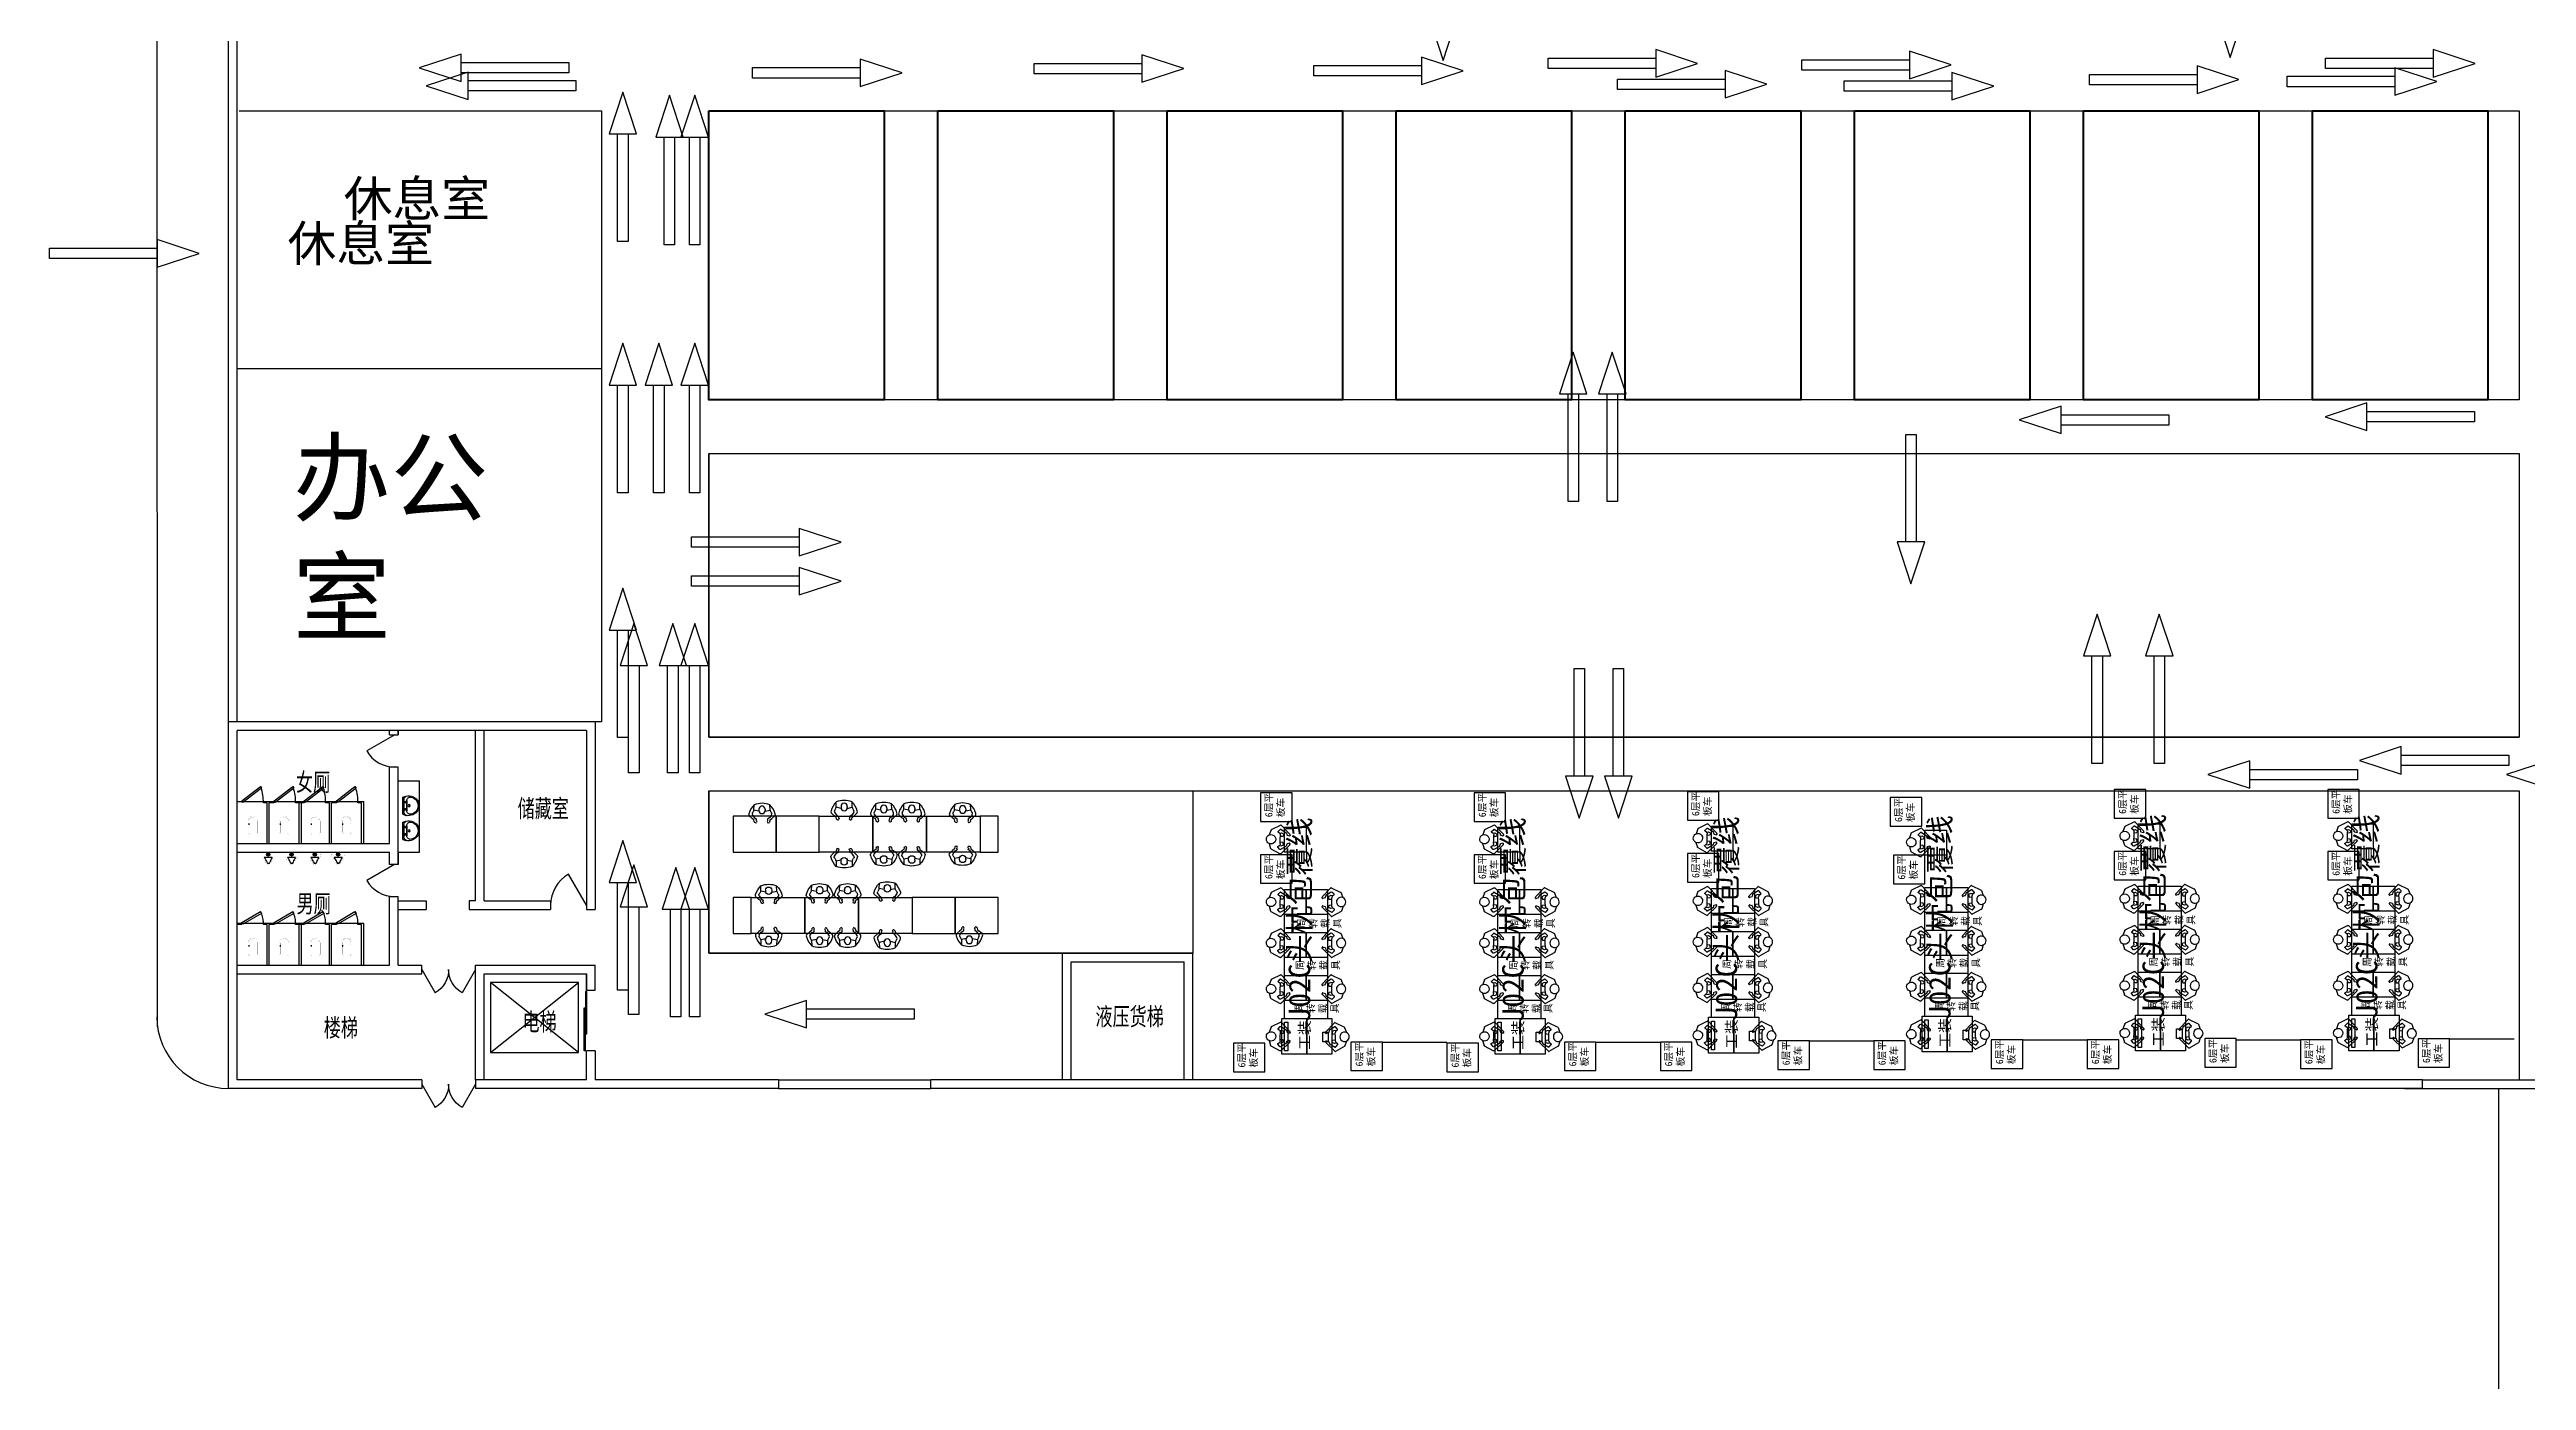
# Model space of a CAD drawing. Header units: millimetres. Extents: x 958 to 636282, y 2095 to 161571.
# Drawn here: x 190787 to 259980, y 79171 to 116368 of the extents above; entities that cross this region are included whole.
import ezdxf
from ezdxf.enums import TextEntityAlignment as Align

# ---------------------------------------------------------------- set-up
doc = ezdxf.new("R2010")
doc.units = ezdxf.units.MM
for name, color, linetype in [('dl', 3, 'Continuous'), ('dote', 1, 'Continuous'), ('STAIR', 6, 'Continuous'), ('wall', 2, 'Continuous'), ('WINDOW', 4, 'Continuous'), ('WINDOW_TEXT', 7, 'Continuous'), ('区域', 4, 'Continuous'), ('支座钢筋标注', 9, 'Continuous'), ('洁具', 73, 'Continuous'), ('物流动线', 7, 'Continuous'), ('窗子', 123, 'Continuous')]:
    doc.layers.add(name, color=color, linetype=linetype)
doc.layers.add('动线', color=2, linetype='Continuous', lineweight=120)
doc.styles.add('1', font='', dxfattribs={"width": 0.7})
doc.styles.add('SIMPLEX', font='SIMPLEX.SHX')
doc.styles.get("Standard").update_dxf_attribs({"font": 'arial.ttf'})
doc.styles.get('1').set_extended_font_data('FangSong_GB2312')

# ---------------------------------------------------------------- blocks, each defined once
blk = doc.blocks.new('_dblk')
blk.add_line((-0.5, 0), (0, -0.866))
blk.add_arc((-0.5, 0), 1, 300, 0)
at = {"layer": 'WINDOW_TEXT', "style": 'SIMPLEX', "flags": 9}
blk.add_attdef('A', text='', height=1, dxfattribs=at).set_placement((0, 1.5), align=Align.MIDDLE)
blk = doc.blocks.new('M_E6')
for p, q in [((240, 0), (-240, 0)), ((-237, 0), (239, 0)), ((240, 0), (270, -79)), ((-213, -36), (-271, -91)), ((-240, 0), (-270, -79)), ((-179, -23), (181, -23)), ((141, -105), (-141, -105)), ((-141, -105), (141, -105)), ((217, -37), (274, -95))]:
    blk.add_line(p, q)
for centre, radius in [((-99, -65), 16.3), ((2, -172), 31.6), ((2, -172), 23), ((101, -65), 16.3)]:
    blk.add_circle(centre, radius)
for centre, radius, start, end in [((28, -152), 307, 166.17513, 244.72963), ((-141, -205), 100, 90, 190.56023), ((0, -179), 243, 190.56023, 349.43977), ((-179, -73), 50, 90, 133.18096), ((0, -201), 250, 245.80711, 296.46282), ((28, -152), 307, 266.58899, 266.59358), ((-28, -152), 307, 297.06391, 13.82487), ((141, -205), 100, 349.43977, 90), ((181, -73), 50, 44.56072, 90)]:
    blk.add_arc(centre, radius, start, end)
at = {"width": 0.8, "flags": 9}
for tag in ['XSIZE', 'YSIZE']:
    blk.add_attdef(tag, (0, 0), '', height=0.5, dxfattribs=at)
blk = doc.blocks.new('A$C233E54F0')
at = {"layer": '窗子', "rotation": 270}
blk.add_blockref('M_E6', (459, 274), dxfattribs=at)
blk = doc.blocks.new('_dblk1')
for p, q in [((-0.5, 0), (-0.25, -0.433)), ((0.5, 0), (0.25, -0.433))]:
    blk.add_line(p, q)
for centre, start, end in [((-0.5, 0), 300, 0), ((0.5, 0), 180, 240)]:
    blk.add_arc(centre, 0.5, start, end)
at = {"layer": 'WINDOW_TEXT', "style": 'SIMPLEX', "flags": 9}
blk.add_attdef('A', text='', height=1, dxfattribs=at).set_placement((0, 1.5), align=Align.MIDDLE)
blk = doc.blocks.new('_liftd')
for points in [[(-0.548, -0.602), (-0.548, -0.774), (0.241, -0.774), (0.241, -0.602), (-0.548, -0.602)], [(-0.241, -0.784), (-0.241, -0.955), (0.548, -0.955), (0.548, -0.784), (-0.241, -0.784)]]:
    blk.add_lwpolyline(points)
blk = doc.blocks.new('A$C51AF1C80')
at = {"layer": '洁具'}
blk.add_line((307, 256, -1440), (267, 256, -1440), dxfattribs=at)
at = {"layer": '洁具', "const_width": 1.5, "elevation": -1440}
for points in [[(60, 276, 0.462192), (2, 226, 0.462192)], [(2, 51, 0.462192), (60, 1, 0.462192)], [(52, 256, 0.414214), (22, 226, 0.414214)], [(22, 51, 0.414214), (52, 21, 0.414214)], [(317, 246, 0.414214), (307, 256, 0.414214)], [(307, 21, 0.414214), (317, 31, 0.414214)], [(367, 21, 0.97895), (367, 256, 0.97895)], [(368, 1, 0.97895), (368, 277, 0.97895)]]:
    blk.add_lwpolyline(points, format="xyb", dxfattribs=at)
for points in [[(2, 51), (2, 226)], [(22, 226), (22, 51)], [(267, 256), (52, 256)], [(52, 21), (269, 21)], [(383, 276), (60, 276)], [(368, 1), (60, 1)], [(342, 256), (267, 256)], [(342, 21), (267, 21)], [(317, 256), (367, 256)], [(317, 31), (317, 246)], [(317, 21), (367, 21)]]:
    blk.add_lwpolyline(points, dxfattribs=at)
at = {"layer": '洁具', "width": 0.8, "flags": 9}
for tag in ['YSIZE', 'XSIZE']:
    blk.add_attdef(tag, (2, 139, -1440), '', height=0.5, rotation=180, dxfattribs=at)
blk = doc.blocks.new('A$C089B79D4')
at = {"layer": '洁具'}
blk.add_line((214, 69), (214, 295), dxfattribs=at)
at = {"layer": '洁具', "const_width": 1.5}
for points in [[(149, 56), (148, 58), (140, 65), (132, 72), (124, 78), (117, 84), (109, 88), (102, 92), (94, 96), (87, 100), (80, 103), (73, 106), (66, 109), (59, 111), (52, 114), (46, 117), (41, 120), (36, 124), (31, 127), (27, 131), (23, 135), (19, 139), (16, 143), (13, 147), (10, 152), (8, 156), (6, 161), (4, 165), (3, 170), (2, 175), (1, 180), (1, 186), (1, 186)], [(142, 306), (141, 304), (133, 296), (126, 289), (119, 282), (111, 277), (104, 272), (97, 267), (90, 263), (83, 259), (75, 255), (68, 252), (62, 249), (55, 246), (49, 242), (43, 239), (38, 236), (33, 232), (28, 228), (24, 224), (20, 220), (17, 216), (14, 212), (11, 207), (9, 203), (7, 198), (5, 193), (3, 188), (3, 185)], [(149, 314), (140, 303)], [(146, 313), (159, 323), (170, 331), (180, 337), (189, 342), (198, 345), (205, 348), (212, 350), (218, 351), (224, 352), (230, 353), (236, 354), (241, 355), (247, 355), (253, 356), (259, 356), (265, 357), (272, 357), (279, 357), (287, 357), (297, 356), (307, 356), (320, 354), (334, 353), (351, 351)], [(156, 48), (147, 59)], [(153, 49), (167, 40), (178, 32), (189, 27), (198, 23), (207, 20), (214, 18), (221, 16), (228, 15), (234, 15), (240, 14), (245, 13), (251, 13), (257, 13), (263, 12), (268, 12), (275, 12), (281, 13), (289, 13), (297, 13), (306, 14), (317, 16), (329, 18), (343, 20), (351, 22)], [(346, 352), (352, 351)], [(361, 1), (361, 371), (351, 371), (351, 351)], [(361, 1), (351, 1), (351, 21)]]:
    blk.add_lwpolyline(points, dxfattribs=at)
at = {"layer": '洁具'}
for radius in [47.3, 34.6, 22.1]:
    blk.add_circle((299, 182), radius, dxfattribs=at)
for centre, radius, start, end in [((85, 176), 40.9, 98.06023, 266.34351), ((-5, 517), 312, 285.60867, 314.71319), ((-2, -201), 346, 51.29987, 75.93844)]:
    blk.add_arc(centre, radius, start, end, dxfattribs=at)
at = {"layer": '洁具', "oblique": -180, "text_generation_flag": 4, "width": 0.8, "flags": 9}
for tag in ['YSIZE', 'XSIZE']:
    blk.add_attdef(tag, (361, 186), '', height=0.5, rotation=90, dxfattribs=at)
blk = doc.blocks.new('PEPOL')
at = {"color": 4}
for p, q in [((-253, 185), (-244, 206)), ((-253, 185), (-244, 206)), ((-232, 215), (-244, 206)), ((-232, 215), (-244, 206)), ((-218, 143), (-241, 152)), ((-218, 143), (-241, 152)), ((-232, 215), (-174, 226)), ((-232, 215), (-174, 226)), ((-203, 157), (-218, 143)), ((-203, 157), (-218, 143)), ((-170, 156), (-180, 161)), ((-170, 156), (-180, 161)), ((-174, 226), (-139, 276)), ((-174, 226), (-139, 276)), ((-122, 211), (-147, 165)), ((-122, 211), (-147, 165)), ((-59, 362), (-139, 276)), ((-59, 362), (-139, 276)), ((-40, 269), (-122, 211)), ((-40, 269), (-122, 211)), ((67, 85), (97, 224)), ((67, 85), (97, 224)), ((123, 88), (88, 88)), ((123, 88), (88, 88)), ((97, 224), (246, 220)), ((97, 224), (246, 220)), ((-253, -185), (-244, -206)), ((-253, -185), (-244, -206)), ((-232, -215), (-244, -206)), ((-232, -215), (-244, -206)), ((-218, -143), (-241, -152)), ((-218, -143), (-241, -152)), ((-232, -215), (-174, -226)), ((-232, -215), (-174, -226)), ((-203, -157), (-218, -143)), ((-203, -157), (-218, -143)), ((-170, -156), (-180, -161)), ((-170, -156), (-180, -161)), ((-174, -226), (-139, -276)), ((-174, -226), (-139, -276)), ((-122, -211), (-147, -165)), ((-122, -211), (-147, -165)), ((-59, -362), (-139, -276)), ((-59, -362), (-139, -276)), ((-40, -269), (-122, -211)), ((-40, -269), (-122, -211)), ((67, -85), (97, -224)), ((67, -85), (97, -224)), ((123, -88), (88, -88)), ((123, -88), (88, -88)), ((97, -224), (246, -220)), ((97, -224), (246, -220))]:
    blk.add_line(p, q, dxfattribs=at)
for centre, radius, start, end in [((-228, 175), 26.4, 158.04188, 242.16812), ((-228, 175), 26.4, 158.04188, 242.16812), ((-187, 135), 26.4, 73.79264, 125.82068), ((-187, 135), 26.4, 73.79264, 125.82068), ((-163, 172), 17.6, 246.3947, 334.56117), ((-163, 172), 17.6, 246.3947, 334.56117), ((-27, 320), 52.8, 61.78401, 127.18934), ((-27, 320), 52.8, 61.78401, 127.18934), ((-15, 223), 52.8, 51.3857, 118.33396), ((-15, 223), 52.8, 51.3857, 118.33396), ((-144, -155), 540, 43.90251, 74.81416), ((-144, -155), 540, 43.90251, 74.81416), ((88, 0), 88, 90, 270), ((88, 0), 88, 90, 270), ((172, 468), 255, 232.95563, 252.89485), ((172, 468), 255, 232.95563, 252.89485), ((123, 0), 88, 270, 90), ((123, 0), 88, 270, 90), ((-315, 0), 603, 338.58872, 21.41128), ((-315, 0), 603, 338.58872, 21.41128), ((-228, -175), 26.4, 117.83188, 201.95812), ((-228, -175), 26.4, 117.83188, 201.95812), ((-187, -135), 26.4, 234.17932, 286.20736), ((-187, -135), 26.4, 234.17932, 286.20736), ((-163, -172), 17.6, 25.43883, 113.6053), ((-163, -172), 17.6, 25.43883, 113.6053), ((-27, -320), 52.8, 232.81066, 298.21599), ((-27, -320), 52.8, 232.81066, 298.21599), ((-15, -223), 52.8, 241.66604, 308.6143), ((-15, -223), 52.8, 241.66604, 308.6143), ((-144, 155), 540, 285.18584, 316.09749), ((-144, 155), 540, 285.18584, 316.09749), ((172, -468), 255, 107.10515, 127.04437), ((172, -468), 255, 107.10515, 127.04437)]:
    blk.add_arc(centre, radius, start, end, dxfattribs=at)
blk = doc.blocks.new('A$C477C12D6')
at = {"rotation": 90}
blk.add_blockref('PEPOL', (0, -1225), dxfattribs=at)
blk = doc.blocks.new('A$C35020EBF')
at = {"color": 4, "linetype": 'ByBlock'}
for p, q in [((433, 1338), (16, 925)), ((893, 1106), (456, 1341)), ((0, 488), (3, 444)), ((11, 913), (6, 870)), ((8, 432), (412, 6)), ((133, 472), (26, 507)), ((31, 850), (140, 881)), ((169, 371), (146, 458)), ((153, 895), (178, 982)), ((433, 202), (177, 359)), ((188, 993), (449, 1142)), ((292, 426), (323, 528)), ((402, 369), (292, 426)), ((412, 976), (300, 923)), ((300, 923), (327, 819)), ((323, 528), (452, 539)), ((327, 819), (457, 804)), ((497, 386), (402, 369)), ((506, 955), (412, 976)), ((434, 2), (879, 224)), ((455, 672), (451, 474)), ((458, 869), (455, 672)), ((558, 310), (458, 205)), ((468, 409), (556, 339)), ((473, 1138), (570, 1030)), ((567, 1001), (477, 934)), ((888, 235), (969, 463)), ((975, 863), (902, 1094))]:
    blk.add_line(p, q, dxfattribs=at)
at = {"color": 4, "linetype": 'ByBlock', "extrusion": (0, 0, -1)}
for centre, major_axis, start_param, end_param in [((447, 1324), (-13.8, 13.8), 0.0047193, 1.2803556), ((19, 489), (13.8, 13.8), 3.8592047, 5.8153226), ((22, 446), (13.8, 13.8), 3.1693306, 3.8592047), ((22, 446), (13.8, 13.8), 3.1693306, 3.8592047), ((26, 868), (-13.8, 13.8), 3.6419126, 5.5980305), ((30, 911), (13.8, 13.8), 4.0272342, 4.7171083), ((127, 453), (13.8, 13.8), -0.4678627, 0.5344764), ((134, 900), (-13.8, 13.8), 2.6395735, 3.6419126), ((187, 375), (-13.8, 13.8), 4.4771147, 5.2468654), ((197, 976), (-13.8, 13.8), 5.7811662, 6.550917), ((426, 19), (-13.8, 13.8), 3.4644906, 4.7401269), ((444, 218), (-13.8, 13.8), 3.119604, 4.4771147), ((458, 1125), (-13.8, 13.8), 0.2677317, 1.6252423), ((671, 496), (156, 156), 3.5208135, 3.8272446), ((677, 840), (-156, 156), 5.6299906, 5.9364217), ((544, 323), (-13.8, 13.8), 1.4584834, 3.119604), ((555, 1017), (-13.8, 13.8), 1.6252423, 3.2863628), ((886, 665), (218, 0), 1.181713, 5.1342088), ((870, 241), (13.8, 13.8), 1.1232729, 1.8936943), ((884, 1088), (-13.8, 13.8), 1.2803556, 2.050777), ((886, 665), (-218, 0), 1.9923512, 4.3230417)]:
    blk.add_ellipse(centre, major_axis=major_axis, ratio=1, start_param=start_param, end_param=end_param, dxfattribs=at)
blk = doc.blocks.new('A$C1770766C')
blk.add_line((1800, 6965), (0, 6965))
at = {"lineweight": -2}
for p, q in [((3335, 5805), (3335, 6305)), ((4535, 6305), (4535, 5805)), ((3335, 4605), (3335, 5105)), ((4535, 5105), (4535, 3405)), ((3335, 3405), (3335, 3905)), ((4295, 3905), (4295, 3405))]:
    blk.add_line(p, q, dxfattribs=at)
for points in [[(2680, 6965), (2680, 7765), (1800, 7765), (1800, 6965)], [(5962, 6996), (5962, 7796), (5082, 7796), (5082, 6996)], [(3913, 7305), (3913, 6305), (3213, 6305), (3213, 7305)], [(4613, 7305), (4613, 6305), (3913, 6305), (3913, 7305)], [(4535, 7210), (4535, 6410), (4445, 6410), (4445, 7210)], [(3335, 5805), (3935, 5805), (3935, 5105), (3335, 5105)], [(3935, 5805), (4535, 5805), (4535, 5105), (3935, 5105)], [(3335, 4605), (3935, 4605), (3935, 3905), (3335, 3905)], [(3935, 4605), (4535, 4605), (4535, 3905), (3935, 3905)], [(3335, 3405), (3935, 3405), (3935, 2705), (3335, 2705)], [(3935, 3405), (4535, 3405), (4535, 2705), (3935, 2705)], [(5205, 1730), (5205, 2530), (4325, 2530), (4325, 1730)], [(3935, 1660), (4535, 1660), (4535, 960), (3935, 960)], [(5205, 0), (5205, 800), (4325, 800), (4325, 0)]]:
    blk.add_lwpolyline(points, close=True, dxfattribs=at)
at = {"lineweight": -2, "elevation": 0}
blk.add_lwpolyline([(3470, 6963), (3470, 6694), (3314, 6694), (3314, 6963)], close=True, dxfattribs=at)
at = {"yscale": 0.6000000000058208, "zscale": 0.6000000000000001}
for p, xscale, rotation in [((3391, 6422), -0.6000000000030881, 0.2294135952003895), ((4380, 6411), 0.6000000000176399, 359.7705864048052), ((3489, 5085), -0.6000000000030881, 0.2294135952003895), ((4380, 5085), 0.6000000000176399, 359.7705864048052), ((3489, 3800), -0.6000000000030881, 0.2294135952003895), ((4380, 3800), 0.6000000000176399, 359.7705864048052), ((3489, 2653), -0.6000000000030881, 0.2294135952003895), ((4380, 2653), 0.6000000000176399, 359.7705864048052), ((4380, 901), 0.6000000000176399, 359.7705864048052)]:
    blk.add_blockref('A$C35020EBF', p, dxfattribs=dict(at, xscale=xscale, rotation=rotation))
at = {"lineweight": -2, "attachment_point": 1, "rotation": 270}
for s, insert, char_height, width in [('{\\fFangSong_GB2312|b0|i0|c134|p49;6层平板车}', (2550, 7647), 200, 711.18), ('{\\fFangSong_GB2312|b0|i0|c134|p49;6层平板车}', (5832, 7678), 200, 711.18), ('{\\fFangSong_GB2312|b0|i0|c134|p49;工装}', (4125, 7180), 300, 1461.38), ('{\\fFangSong_GB2312|b0|i0|c134|p49;\\C3;J02C头枕包覆线}', (4418, 6410), 600, 6265.08), ('周转载具', (4234, 6160), 200, 330), ('周转载具', (4204, 4952), 200, 330), ('周转载具', (4164, 3782), 200, 330), ('{\\fFangSong_GB2312|b0|i0|c134|p49;6层平板车}', (5075, 2412), 200, 711.18), ('{\\fFangSong_GB2312|b0|i0|c134|p49;6层平板车}', (5075, 682), 200, 711.18)]:
    blk.add_mtext(s, dxfattribs=dict(at, insert=insert, char_height=char_height, width=width))

msp = doc.modelspace()

# ---------------------------------------------------------------- linework, layer by layer
for p, q in [((196024.678, 97574.087), (196024.672, 127334.087)), ((215304.67, 114654.086), (216804.67, 114654.086)), ((218304.67, 114654.086), (216804.67, 114654.086)), ((222904.67, 114654.086), (224404.67, 114654.086)), ((234489.669, 106574.086), (232989.669, 106574.086)), ((209204.67, 105074.086), (209204.67, 97154.087)), ((205784.678, 97334.089), (196024.678, 97334.087)), ((196024.68, 87574.087), (196024.678, 97334.087)), ((200284.678, 97214.088), (200284.678, 97334.088)), ((200524.679, 97214.088), (200524.679, 97334.088)), ((202684.679, 92574.094), (202684.678, 97334.088)), ((202924.678, 92574.094), (202924.677, 97334.088)), ((209204.67, 97154.087), (259774.669, 97154.087)), ((200284.679, 94174.093), (200284.678, 96314.089)), ((200524.679, 94174.093), (200524.679, 96314.088)), ((200524.688, 95934.089), (201124.292, 95934.089)), ((201124.292, 93934.089), (201124.292, 95934.089)), ((209204.674, 95654.136), (209204.667, 91114.093)), ((196024.68, 94174.092), (200284.679, 94174.093)), ((200524.679, 93594.089), (200524.679, 94174.093)), ((196024.68, 93934.094), (200284.679, 93934.095)), ((200284.679, 93594.089), (200284.679, 93934.095)), ((200524.688, 93934.089), (201124.292, 93934.089)), ((200284.679, 90774.092), (200284.679, 92694.089)), ((200524.68, 90774.092), (200524.679, 92694.089)), ((200524.68, 92574.093), (201304.679, 92574.093)), ((200524.68, 92334.093), (201304.679, 92334.093)), ((202924.678, 92574.094), (204784.679, 92574.094)), ((196024.68, 90774.092), (200284.679, 90774.093)), ((200524.68, 90774.093), (201189.025, 90774.093)), ((219084.67, 91114.093), (222724.67, 91114.094)), ((219084.671, 87574.091), (219084.67, 91114.093)), ((219324.67, 90874.091), (222484.67, 90874.092)), ((219324.671, 87574.091), (219324.67, 90874.091)), ((220068.312, 91114.093), (222668.312, 91114.093)), ((222484.671, 87574.092), (222484.67, 90874.092)), ((222724.671, 87574.091), (222724.67, 91114.094)), ((196024.68, 90534.094), (201189.025, 90534.095)), ((201924.173, 90534.095), (201945.186, 90534.095)), ((202684.68, 87574.089), (202684.679, 90534.095)), ((202924.679, 90534.095), (205784.679, 90534.096)), ((202924.679, 87574.089), (202924.679, 90534.095)), ((205784.679, 90084.096), (205784.679, 90534.096)), ((245908.945, 88693.254), (247708.945, 88693.254)), ((251871.206, 88693.254), (253671.206, 88693.254)), ((205784.68, 87574.089), (205784.68, 88384.096)), ((201189.026, 87574.088), (196024.68, 87574.087)), ((205784.68, 87574.089), (202684.68, 87574.089)), ((211154.671, 87574.086), (206024.68, 87574.089)), ((211154.671, 87574.086), (215404.671, 87574.087)), ((211154.671, 87334.085), (215404.671, 87334.086)), ((257074.671, 87574.098), (215404.671, 87574.09)), ((257074.671, 87574.098), (261324.671, 87574.098)), ((257074.671, 87334.098), (261324.671, 87334.099)), ((259199.671, 87334.098), (259199.68, 67335.297))]:
    msp.add_line(p, q)
at = {"lineweight": -2}
for p, q in [((243174.048, 90552.857), (243174.048, 92252.857)), ((243414.048, 91752.857), (243414.048, 92252.857)), ((244374.048, 92252.857), (244374.048, 91752.857)), ((249136.309, 90583.97), (249136.309, 92283.97)), ((249376.309, 91783.97), (249376.309, 92283.97)), ((250336.309, 92283.97), (250336.309, 91783.97)), ((244374.048, 91052.857), (244374.048, 90552.857)), ((250336.309, 91083.97), (250336.309, 90583.97)), ((243174.048, 89352.857), (243174.048, 89852.857)), ((244374.048, 89852.857), (244374.048, 89352.857)), ((249136.309, 89383.97), (249136.309, 89883.97)), ((250336.309, 89883.97), (250336.309, 89383.97))]:
    msp.add_line(p, q, dxfattribs=at)
for points in [[(206024.678, 97574.089), (206024.679, 92334.094)], [(200284.678, 97214.088), (200524.679, 97214.088)], [(200524.679, 97334.088), (200524.679, 97214.088)], [(205784.674, 97334.089), (205784.675, 92334.094)], [(200524.679, 96314.088), (200284.678, 96314.089)], [(200524.688, 93934.089), (200524.688, 93594.089), (200284.679, 93594.089)], [(200284.679, 92694.089), (200524.679, 92694.089)], [(201304.679, 92574.094), (201304.679, 92334.093)], [(202684.679, 92574.094), (202504.679, 92574.094), (202504.679, 92334.094)], [(202504.679, 92334.094), (204784.679, 92334.094)], [(204784.679, 92574.094), (204784.679, 92334.094)], [(205784.679, 92334.094), (206024.679, 92334.094)], [(201189.025, 90534.095), (201189.025, 90774.093)], [(202684.679, 90534.095), (202684.679, 90774.094)], [(202684.679, 90774.069), (206024.679, 90774.069)], [(205784.679, 90534.096), (205784.679, 90084.096), (206024.679, 90084.095)], [(206024.679, 88384.096), (205784.68, 88384.096)], [(206024.679, 88384.096), (206024.68, 87574.089)], [(201189.026, 87574.088), (201189.026, 87334.088)], [(202684.68, 87574.089), (202684.68, 87334.088)], [(211154.671, 87574.086), (211154.671, 87334.085)], [(215654.671, 87334.091), (215404.671, 87334.091), (215404.671, 87574.09)], [(215604.671, 87334.087), (215404.671, 87334.087)], [(256574.671, 87334.098), (257074.671, 87334.098), (257074.671, 87574.098)]]:
    msp.add_lwpolyline(points)
for points in [[(248466.309, 95688.948), (248466.309, 94888.948), (249346.309, 94888.948), (249346.309, 95688.948)], [(242208.965, 95459.84), (242208.965, 94659.84), (243088.965, 94659.84), (243088.965, 95459.84)], [(243774.048, 93852.245), (243174.048, 93852.245), (243174.048, 94552.245), (243774.048, 94552.245)], [(249736.309, 94028.948), (249136.309, 94028.948), (249136.309, 94728.948), (249736.309, 94728.948)], [(242294.048, 93852.245), (242294.048, 93052.245), (243174.048, 93052.245), (243174.048, 93852.245)], [(248466.309, 93958.949), (248466.309, 93158.949), (249346.309, 93158.949), (249346.309, 93958.949)], [(243774.048, 92252.857), (243174.048, 92252.857), (243174.048, 92952.857), (243774.048, 92952.857)], [(244374.048, 92252.857), (243774.048, 92252.857), (243774.048, 92952.857), (244374.048, 92952.857)], [(249736.309, 92283.97), (249136.309, 92283.97), (249136.309, 92983.97), (249736.309, 92983.97)], [(250336.309, 92283.97), (249736.309, 92283.97), (249736.309, 92983.97), (250336.309, 92983.97)], [(243774.048, 91052.857), (243174.048, 91052.857), (243174.048, 91752.857), (243774.048, 91752.857)], [(244374.048, 91052.857), (243774.048, 91052.857), (243774.048, 91752.857), (244374.048, 91752.857)], [(249736.309, 91083.97), (249136.309, 91083.97), (249136.309, 91783.97), (249736.309, 91783.97)], [(250336.309, 91083.97), (249736.309, 91083.97), (249736.309, 91783.97), (250336.309, 91783.97)], [(243774.048, 89852.857), (243174.048, 89852.857), (243174.048, 90552.857), (243774.048, 90552.857)], [(244374.048, 89852.857), (243774.048, 89852.857), (243774.048, 90552.857), (244374.048, 90552.857)], [(249736.309, 89883.97), (249136.309, 89883.97), (249136.309, 90583.97), (249736.309, 90583.97)], [(250336.309, 89883.97), (249736.309, 89883.97), (249736.309, 90583.97), (250336.309, 90583.97)], [(243095.446, 88352.857), (243095.446, 89352.857), (243795.446, 89352.857), (243795.446, 88352.857)], [(243795.446, 88352.857), (243795.446, 89352.857), (244495.446, 89352.857), (244495.446, 88352.857)], [(249057.707, 88383.97), (249057.707, 89383.97), (249757.707, 89383.97), (249757.707, 88383.97)], [(249136.309, 88478.949), (249136.309, 89278.949), (249226.309, 89278.949), (249226.309, 88478.949)], [(249757.707, 88383.97), (249757.707, 89383.97), (250457.707, 89383.97), (250457.707, 88383.97)], [(241746.684, 88662.141), (241746.684, 87862.141), (242626.684, 87862.141), (242626.684, 88662.141)], [(243174.048, 88447.836), (243174.048, 89247.836), (243264.048, 89247.836), (243264.048, 88447.836)], [(245028.945, 88693.254), (245028.945, 87893.254), (245908.945, 87893.254), (245908.945, 88693.254)], [(247708.945, 88693.254), (247708.945, 87893.254), (248588.945, 87893.254), (248588.945, 88693.254)], [(250991.206, 88724.367), (250991.206, 87924.367), (251871.206, 87924.367), (251871.206, 88724.367)]]:
    msp.add_lwpolyline(points, close=True, dxfattribs=at)
for points in [[(211087.359, 93938.305), (211087.359, 94946.805), (209887.359, 94946.805), (209887.359, 93938.305)], [(212287.359, 93938.305), (212287.359, 94946.804), (211087.359, 94946.804), (211087.359, 93938.305)], [(212287.359, 94938.305), (213787.359, 94938.305), (213787.359, 93938.305), (212287.359, 93938.305)], [(213787.359, 94938.305), (215287.359, 94938.305), (215287.359, 93938.305), (213787.359, 93938.305)], [(215287.359, 94938.305), (216787.359, 94938.305), (216787.359, 93938.305), (215287.359, 93938.305)], [(216787.359, 93938.305), (217287.359, 93938.305), (217287.359, 94938.305), (216787.359, 94938.305)], [(210385.402, 92667.082), (209885.402, 92667.082), (209885.402, 91667.082), (210385.402, 91667.082)], [(211885.402, 91667.082), (210385.402, 91667.082), (210385.402, 92667.082), (211885.402, 92667.082)], [(213385.402, 91667.082), (211885.402, 91667.082), (211885.402, 92667.082), (213385.402, 92667.082)], [(214885.402, 91667.082), (213385.402, 91667.082), (213385.402, 92667.082), (214885.402, 92667.082)], [(214885.402, 92667.082), (214885.402, 91658.583), (216085.402, 91658.583), (216085.402, 92667.082)], [(216085.402, 92667.082), (216085.402, 91658.583), (217285.402, 91658.583), (217285.402, 92667.082)]]:
    msp.add_lwpolyline(points, close=True)
at = {"lineweight": -2, "elevation": 0}
for points in [[(244239.372, 88695.177), (244239.372, 88963.831), (244395.312, 88963.831), (244395.312, 88695.177)], [(250201.633, 88726.29), (250201.633, 88994.944), (250357.572, 88994.944), (250357.572, 88726.29)]]:
    msp.add_lwpolyline(points, close=True, dxfattribs=at)
at = {"layer": 'dl'}
for p, q in [((193804.304, 89054.6), (193784.671, 135574.087)), ((195784.68, 87334.087), (195784.68, 87334.087))]:
    msp.add_line(p, q, dxfattribs=at)
msp.add_arc((195784.679, 89334.087), 2000, 180.00001047, 270.00001047, dxfattribs=at)
at = {"layer": 'STAIR'}
for p, q in [((205560.698, 90293.829), (203100.698, 90293.829)), ((203100.698, 90293.829), (203100.698, 88337.829)), ((203100.698, 88337.829), (205560.698, 90293.829)), ((205560.698, 88337.829), (203100.698, 90293.829)), ((205560.698, 88337.829), (205560.698, 90293.829)), ((203100.698, 88337.829), (205560.698, 88337.829))]:
    msp.add_line(p, q, dxfattribs=at)
at = {"layer": 'wall'}
for p, q in [((195784.68, 87334.087), (195784.671, 137574.087)), ((206024.678, 97574.089), (195784.678, 97574.087)), ((196024.68, 90774.092), (196024.68, 91894.092)), ((196024.68, 90774.092), (196024.68, 91894.092)), ((206024.679, 90084.095), (206024.679, 90774.069)), ((201189.026, 87334.088), (195784.68, 87334.087)), ((211154.671, 87334.085), (202684.68, 87334.088)), ((257074.671, 87334.098), (215404.671, 87334.09))]:
    msp.add_line(p, q, dxfattribs=at)
at = {"layer": '动线'}
for points in [[(209204.67, 114654.086), (214104.67, 114654.086), (214104.67, 106574.086), (209204.67, 106574.086)], [(215604.67, 114654.086), (220504.67, 114654.086), (220504.67, 106574.086), (215604.67, 106574.086)], [(222004.67, 114654.086), (226904.67, 114654.086), (226904.67, 106574.086), (222004.67, 106574.086)], [(228404.67, 114654.086), (233304.67, 114654.086), (233304.67, 106574.086), (228404.67, 106574.086)], [(234804.67, 114654.086), (239704.67, 114654.086), (239704.67, 106574.086), (234804.67, 106574.086)], [(241204.67, 114654.086), (246104.67, 114654.086), (246104.67, 106574.086), (241204.67, 106574.086)], [(247604.67, 114654.086), (252504.67, 114654.086), (252504.67, 106574.086), (247604.67, 106574.086)], [(254004.67, 114654.086), (258904.67, 114654.086), (258904.67, 106574.086), (254004.67, 106574.086)]]:
    msp.add_lwpolyline(points, close=True, dxfattribs=at)
at = {"layer": '区域'}
for p, q in [((196084.672, 114654.086), (206204.672, 114654.086)), ((206204.672, 114654.086), (206204.672, 107454.087)), ((209204.67, 114654.086), (259774.669, 114654.086)), ((259774.669, 114654.086), (259774.669, 106574.086)), ((259774.669, 106574.086), (209204.67, 106574.086)), ((209204.67, 105074.086), (259774.669, 105074.086)), ((209204.669, 95654.136), (259774.669, 95654.112)), ((259774.669, 95654.112), (259774.669, 87574.098)), ((209204.667, 91114.093), (219084.67, 91114.093))]:
    msp.add_line(p, q, dxfattribs=at)
for points in [[(196027.251, 107454.087), (206204.672, 107454.087), (206204.672, 97574.089), (196027.251, 97574.089)], [(209204.67, 105074.086), (259774.669, 105074.086), (259774.669, 97154.087), (209204.67, 97154.087)], [(209204.674, 95654.136), (222724.67, 95654.136), (222724.67, 91114.094), (209204.674, 91114.094)]]:
    msp.add_lwpolyline(points, close=True, dxfattribs=at)
at = {"layer": '洁具'}
for p, q in [((196024.68, 95354.092), (197824.68, 95354.092)), ((196759.68, 95314.092), (196759.68, 95374.092)), ((196864.68, 95314.092), (196759.68, 95314.092)), ((196864.68, 94174.092), (196864.68, 95314.092)), ((196924.68, 94174.092), (196924.68, 95314.092)), ((197059.68, 95314.092), (196924.68, 95314.092)), ((197059.68, 95314.092), (197059.68, 95374.092)), ((197659.68, 95314.092), (197659.68, 95374.092)), ((197764.68, 95314.092), (197659.68, 95314.092)), ((197764.68, 95354.092), (199564.68, 95354.092)), ((197899.68, 95314.092), (197764.68, 95314.092)), ((197764.68, 94174.092), (197764.68, 95314.092)), ((197824.68, 94174.092), (197824.68, 95354.092)), ((197899.68, 95314.092), (197899.68, 95374.092)), ((198499.68, 95314.092), (198499.68, 95374.092)), ((198604.68, 95314.092), (198499.68, 95314.092)), ((198604.68, 94174.092), (198604.68, 95314.092)), ((198799.68, 95314.092), (198664.68, 95314.092)), ((198664.68, 94174.092), (198664.68, 95314.092)), ((198799.68, 95314.092), (198799.68, 95374.092)), ((199399.68, 95314.092), (199399.68, 95374.092)), ((199504.68, 95314.092), (199399.68, 95314.092)), ((199504.68, 94174.092), (199504.68, 95314.092)), ((199564.68, 94174.092), (199564.68, 95354.092)), ((196024.68, 91954.092), (197824.68, 91954.092)), ((196159.68, 91914.092), (196024.68, 91914.092)), ((196159.68, 91914.092), (196159.68, 91974.092)), ((196759.68, 91914.092), (196759.68, 91974.092)), ((196864.68, 91914.092), (196759.68, 91914.092)), ((196864.68, 90774.092), (196864.68, 91914.092)), ((196924.68, 90774.092), (196924.68, 91914.092)), ((197059.68, 91914.092), (196924.68, 91914.092)), ((197059.68, 91914.092), (197059.68, 91974.092)), ((197659.68, 91914.092), (197659.68, 91974.092)), ((197764.68, 91914.092), (197659.68, 91914.092)), ((197764.68, 91954.092), (199564.68, 91954.092)), ((197899.68, 91914.092), (197764.68, 91914.092)), ((197764.68, 90774.092), (197764.68, 91914.092)), ((197824.68, 90774.092), (197824.68, 91954.092)), ((197899.68, 91914.092), (197899.68, 91974.092)), ((198499.68, 91914.092), (198499.68, 91974.092)), ((198604.68, 91914.092), (198499.68, 91914.092)), ((198604.68, 90774.092), (198604.68, 91914.092)), ((198799.68, 91914.092), (198664.68, 91914.092)), ((198664.68, 90774.092), (198664.68, 91914.092)), ((198799.68, 91914.092), (198799.68, 91974.092)), ((199399.68, 91914.092), (199399.68, 91974.092)), ((199504.68, 91914.092), (199399.68, 91914.092)), ((199504.68, 90774.092), (199504.68, 91914.092)), ((199564.68, 90774.092), (199564.68, 91954.092))]:
    msp.add_line(p, q, dxfattribs=at)
for points in [[(196709.295, 95722.131), (196189.68, 95322.131), (196159.68, 95374.092), (196679.295, 95774.092)], [(197609.295, 95722.131), (197089.68, 95322.131), (197059.68, 95374.092), (197579.295, 95774.092)], [(198449.295, 95722.131), (197929.68, 95322.131), (197899.68, 95374.092), (198419.295, 95774.092)], [(199349.295, 95722.131), (198829.68, 95322.131), (198799.68, 95374.092), (199319.295, 95774.092)], [(196709.295, 92222.131), (196189.68, 91922.131), (196159.68, 91974.092), (196679.295, 92274.092)], [(197609.295, 92222.131), (197089.68, 91922.131), (197059.68, 91974.092), (197579.295, 92274.092)], [(198449.295, 92222.131), (197929.68, 91922.131), (197899.68, 91974.092), (198419.295, 92274.092)], [(199349.295, 92222.131), (198829.68, 91922.131), (198799.68, 91974.092), (199319.295, 92274.092)]]:
    msp.add_lwpolyline(points, close=True, dxfattribs=at)
for centre, radius, start, end in [((195731.693, 95375.583), 1027.988, 359.91689991, 22.80893095), ((196631.693, 95375.583), 1027.988, 359.91689991, 22.80893095), ((197471.693, 95375.583), 1027.988, 359.91689991, 22.80893095), ((198371.693, 95375.583), 1027.988, 359.91689991, 22.80893095), ((196159.68, 91974.092), 600, 0, 29.99999999), ((197059.68, 91974.092), 600, 0, 29.99999999), ((197899.68, 91974.092), 600, 0, 29.99999999), ((198799.68, 91974.092), 600, 0, 29.99999999)]:
    msp.add_arc(centre, radius, start, end, dxfattribs=at)
at = {"layer": '物流动线', "color": 4}
for points in [[(229716.205, 116064.139), (230098.959, 117234.818), (229333.452, 117234.818)], [(251705.993, 116147.322), (252088.746, 117318.001), (251323.239, 117318.001)], [(236826.069, 115981.359), (235655.391, 116364.113), (235655.391, 115598.606)], [(243911.858, 115935.409), (242741.179, 116318.163), (242741.179, 115552.656)], [(258543.55, 115981.359), (257372.872, 116364.113), (257372.872, 115598.606)], [(235655.391, 116127.177), (235655.391, 115835.542), (232648.643, 115835.542), (232648.643, 116127.177)], [(242741.179, 116081.227), (242741.179, 115789.592), (239734.432, 115789.592), (239734.432, 116081.227)], [(257372.872, 116127.177), (257372.872, 115835.542), (254366.124, 115835.542), (254366.124, 116127.177)]]:
    msp.add_lwpolyline(points, close=True, dxfattribs=at)
at = {"layer": '物流动线', "color": 2}
for points in [[(201115.916, 115859.336), (202286.594, 115476.583), (202286.594, 116242.09)], [(202286.594, 115713.519), (202286.594, 116005.154), (205293.342, 116005.154), (205293.342, 115713.519)], [(206801.008, 115179.2), (206418.254, 114008.522), (207183.761, 114008.522)], [(206655.19, 114008.522), (206946.825, 114008.522), (206946.825, 111001.774), (206655.19, 111001.774)], [(206801.008, 108157.011), (206418.254, 106986.332), (207183.761, 106986.332)], [(206655.19, 106986.332), (206946.825, 106986.332), (206946.825, 103979.585), (206655.19, 103979.585)], [(206801.008, 101315.11), (206418.254, 100144.432), (207183.761, 100144.432)], [(206655.19, 100144.432), (206946.825, 100144.432), (206946.825, 97137.684), (206655.19, 97137.684)], [(206801.008, 94261.521), (206418.254, 93090.842), (207183.761, 93090.842)], [(206655.19, 93090.842), (206946.825, 93090.842), (206946.825, 90084.095), (206655.19, 90084.095)]]:
    msp.add_lwpolyline(points, close=True, dxfattribs=at)
at = {"layer": '物流动线', "color": 5}
for points in [[(201310.734, 115356.222), (202481.413, 114973.468), (202481.413, 115738.975)], [(202481.413, 115210.404), (202481.413, 115502.039), (205488.16, 115502.039), (205488.16, 115210.404)], [(208102.469, 115090.309), (207719.715, 113919.631), (208485.222, 113919.631)], [(207956.651, 113919.631), (208248.286, 113919.631), (208248.286, 110912.883), (207956.651, 110912.883)], [(207807.512, 108157.011), (207424.758, 106986.332), (208190.265, 106986.332)], [(233352.834, 107911.801), (232970.08, 106741.122), (233735.587, 106741.122)], [(207661.694, 106986.332), (207953.329, 106986.332), (207953.329, 103979.584), (207661.694, 103979.584)], [(233207.016, 106741.122), (233498.651, 106741.122), (233498.651, 103734.374), (233207.016, 103734.374)], [(211728.326, 102748.151), (211728.326, 102456.516), (208721.579, 102456.516), (208721.579, 102748.151)], [(212899.005, 102602.334), (211728.326, 102985.087), (211728.326, 102219.58)], [(207107.622, 100326.319), (206724.868, 99155.64), (207490.375, 99155.64)], [(206961.804, 99155.64), (207253.439, 99155.64), (207253.439, 96148.892), (206961.804, 96148.892)], [(234757.424, 96058.985), (234465.789, 96058.985), (234465.789, 99065.732), (234757.424, 99065.732)], [(234611.606, 94888.306), (234994.36, 96058.985), (234228.853, 96058.985)], [(207107.225, 93579.395), (206724.471, 92408.716), (207489.978, 92408.716)], [(206961.407, 92408.716), (207253.042, 92408.716), (207253.042, 89401.968), (206961.407, 89401.968)]]:
    msp.add_lwpolyline(points, close=True, dxfattribs=at)
at = {"layer": '物流动线', "color": 30}
for points in [[(213432.079, 115862.961), (213432.079, 115571.326), (210425.332, 115571.326), (210425.332, 115862.961)], [(214602.758, 115717.144), (213432.079, 116099.897), (213432.079, 115334.39)], [(221299.77, 115979.363), (221299.77, 115687.729), (218293.023, 115687.729), (218293.023, 115979.363)], [(222470.449, 115833.546), (221299.77, 116216.299), (221299.77, 115450.793)], [(229109.181, 115921.162), (229109.181, 115629.527), (226102.433, 115629.527), (226102.433, 115921.162)], [(230279.859, 115775.345), (229109.181, 116158.098), (229109.181, 115392.591)], [(238762.661, 115397.996), (237591.983, 115780.75), (237591.983, 115015.243)], [(245098.654, 115347.376), (243927.975, 115730.13), (243927.975, 114964.623)], [(250776.744, 115671.64), (250776.744, 115380.005), (247769.997, 115380.005), (247769.997, 115671.64)], [(251947.423, 115525.822), (250776.744, 115908.576), (250776.744, 115143.069)], [(256301.73, 115621.02), (256301.73, 115329.385), (253294.983, 115329.385), (253294.983, 115621.02)], [(257472.409, 115475.202), (256301.73, 115857.956), (256301.73, 115092.449)], [(208808.902, 115090.309), (208426.149, 113919.631), (209191.656, 113919.631)], [(237591.983, 115543.814), (237591.983, 115252.179), (234585.235, 115252.179), (234585.235, 115543.814)], [(243927.975, 115493.194), (243927.975, 115201.559), (240921.228, 115201.559), (240921.228, 115493.194)], [(208663.085, 113919.631), (208954.72, 113919.631), (208954.72, 110912.883), (208663.085, 110912.883)], [(193793.427, 110817.25), (193793.427, 110525.615), (190786.68, 110525.615), (190786.68, 110817.25)], [(194964.106, 110671.433), (193793.427, 111054.186), (193793.427, 110288.679)], [(208808.902, 108157.011), (208426.149, 106986.332), (209191.656, 106986.332)], [(208663.085, 106986.332), (208954.72, 106986.332), (208954.72, 103979.585), (208663.085, 103979.585)], [(208808.902, 100326.319), (208426.149, 99155.64), (209191.656, 99155.64)], [(208663.085, 99155.64), (208954.72, 99155.64), (208954.72, 96148.892), (208663.085, 96148.892)], [(208808.902, 93511.528), (208426.149, 92340.85), (209191.656, 92340.85)], [(208663.085, 92340.85), (208954.72, 92340.85), (208954.72, 89334.102), (208663.085, 89334.102)]]:
    msp.add_lwpolyline(points, close=True, dxfattribs=at)
at = {"layer": '物流动线', "color": 6}
for points in [[(234443.002, 107911.801), (234060.248, 106741.122), (234825.755, 106741.122)], [(234297.184, 106741.122), (234588.819, 106741.122), (234588.819, 103734.374), (234297.184, 103734.374)], [(212899.005, 101512.166), (211728.326, 101894.919), (211728.326, 101129.412)], [(211728.326, 101657.983), (211728.326, 101366.348), (208721.579, 101366.348), (208721.579, 101657.983)], [(208197.79, 100326.319), (207815.036, 99155.64), (208580.543, 99155.64)], [(208051.972, 99155.64), (208343.607, 99155.64), (208343.607, 96148.892), (208051.972, 96148.892)], [(233667.256, 96058.985), (233375.621, 96058.985), (233375.621, 99065.732), (233667.256, 99065.732)], [(233521.439, 94888.306), (233904.192, 96058.985), (233138.685, 96058.985)], [(208280.332, 93511.528), (207897.578, 92340.85), (208663.085, 92340.85)], [(208134.514, 92340.85), (208426.149, 92340.85), (208426.149, 89334.102), (208134.514, 89334.102)], [(210764.843, 89411.482), (211935.521, 89028.729), (211935.521, 89794.235)], [(211935.521, 89265.664), (211935.521, 89557.299), (214942.269, 89557.299), (214942.269, 89265.664)]]:
    msp.add_lwpolyline(points, close=True, dxfattribs=at)
at = {"layer": '物流动线', "color": 181}
for points in [[(245808.573, 106016.616), (246979.252, 105633.863), (246979.252, 106399.37)], [(246979.252, 105870.799), (246979.252, 106162.434), (249985.999, 106162.434), (249985.999, 105870.799)], [(254351.92, 106107.085), (255522.598, 105724.332), (255522.598, 106489.839)], [(255522.598, 105961.268), (255522.598, 106252.903), (258529.346, 106252.903), (258529.346, 105961.268)], [(242932.333, 102606.636), (242640.698, 102606.636), (242640.698, 105613.384), (242932.333, 105613.384)], [(242786.515, 101435.957), (243169.269, 102606.636), (242403.762, 102606.636)], [(249723.236, 100589.745), (249340.483, 99419.067), (250105.989, 99419.067)], [(249577.419, 99419.067), (249869.053, 99419.067), (249869.053, 96412.319), (249577.419, 96412.319)], [(255311.59, 96502.267), (256482.269, 96119.514), (256482.269, 96885.021)], [(256482.269, 96356.45), (256482.269, 96648.085), (259489.017, 96648.085), (259489.017, 96356.45)]]:
    msp.add_lwpolyline(points, close=True, dxfattribs=at)
at = {"layer": '物流动线', "color": 1}
for points in [[(247986.418, 100589.745), (247603.665, 99419.067), (248369.172, 99419.067)], [(247840.601, 99419.067), (248132.236, 99419.067), (248132.236, 96412.319), (247840.601, 96412.319)], [(251083.179, 96104.243), (252253.858, 95721.489), (252253.858, 96486.996)], [(252253.858, 95958.425), (252253.858, 96250.06), (255260.605, 96250.06), (255260.605, 95958.425)], [(259424.758, 96104.114), (260595.436, 95721.361), (260595.436, 96486.867)]]:
    msp.add_lwpolyline(points, close=True, dxfattribs=at)

# ---------------------------------------------------------------- block references
for name, p, rotation in [('A$C1770766C', (229822.163, 95595.61), 180), ('A$C1770766C', (235784.424, 95595.61), 180), ('A$C1770766C', (235784.424, 95595.61), 180), ('A$C1770766C', (241746.684, 95626.723), 180), ('A$C1770766C', (259633.467, 95688.948), 180), ('A$C51AF1C80', (196607.519, 94434.183), 90), ('A$C51AF1C80', (197485.885, 94434.183), 90), ('A$C51AF1C80', (198347.519, 94434.183), 90), ('A$C51AF1C80', (199225.885, 94434.183), 90), ('A$C089B79D4', (197078.818, 93573.494), 90), ('A$C089B79D4', (197728.818, 93573.494), 90), ('A$C089B79D4', (198378.818, 93573.494), 90), ('A$C089B79D4', (199028.818, 93573.494), 90), ('A$C51AF1C80', (196607.519, 91034.183), 90), ('A$C51AF1C80', (197485.885, 91034.183), 90), ('A$C51AF1C80', (198347.519, 91034.183), 90), ('A$C51AF1C80', (199225.885, 91034.183), 90)]:
    msp.add_blockref(name, p, dxfattribs=dict(rotation=rotation))
at = {"yscale": 0.6000000000058208, "zscale": 0.6000000000000001}
for p, xscale, rotation in [((243328.597, 94611.486), 0.6000000000176399, 179.7705864048052), ((249290.858, 94788.189), 0.6000000000176399, 179.7705864048052), ((243328.597, 93004.486), 0.6000000000176399, 179.7705864048052), ((244219.499, 93004.486), -0.6000000000030881, 180.2294135952004), ((249290.858, 93035.599), 0.6000000000176399, 179.7705864048052), ((250181.76, 93035.599), -0.6000000000030881, 180.2294135952004), ((243328.597, 91858.035), 0.6000000000176399, 179.7705864048052), ((244219.499, 91858.035), -0.6000000000030881, 180.2294135952004), ((249290.858, 91889.148), 0.6000000000176399, 179.7705864048052), ((250181.76, 91889.148), -0.6000000000030881, 180.2294135952004), ((243328.597, 90572.607), 0.6000000000176399, 179.7705864048052), ((244219.499, 90572.607), -0.6000000000030881, 180.2294135952004), ((249290.858, 90603.72), 0.6000000000176399, 179.7705864048052), ((250181.76, 90603.72), -0.6000000000030881, 180.2294135952004), ((249290.858, 89278.189), 0.6000000000176399, 179.7705864048052), ((250280.152, 89266.711), -0.6000000000030881, 180.2294135952004), ((243328.597, 89247.076), 0.6000000000176399, 179.7705864048052), ((244317.891, 89235.599), -0.6000000000030881, 180.2294135952004)]:
    msp.add_blockref('A$C35020EBF', p, dxfattribs=dict(at, xscale=xscale, rotation=rotation))
at = {"layer": 'dote', "extrusion": (0, 0, -1), "zscale": -1}
for p in [(-201119.088, 94960.577), (-201119.088, 94260.577)]:
    msp.add_blockref('A$C233E54F0', p, dxfattribs=at)
at = {"layer": 'WINDOW'}
for name, p, xscale, yscale, zscale, rotation in [('_dblk', (200427.839, 96764.088), 900, 900, 900, 270), ('_dblk', (200425.673, 93144.089), 900, 900, 900, 270), ('_dblk', (205284.679, 92454.089), 1000, 1000, 1000, 180), ('_liftd', (205944.421, 89218.244), 1500, 240, 1500, 270)]:
    msp.add_blockref(name, p, dxfattribs=dict(at, xscale=xscale, yscale=yscale, zscale=zscale, rotation=rotation))
at = {"layer": 'WINDOW', "xscale": -1500, "yscale": 1500, "zscale": 1500}
for p in [(201934.68, 90659.193), (201934.68, 87454.088)]:
    msp.add_blockref('_dblk1', p, dxfattribs=at)
at = {"layer": '支座钢筋标注', "color": 0, "lineweight": 25}
for p in [(210689.629, 96238.207), (212984.706, 96317.654), (214091.35, 96264.228), (214873.907, 96264.228), (216294.706, 96247.654)]:
    msp.add_blockref('A$C477C12D6', p, dxfattribs=at)
at = {"layer": '支座钢筋标注', "color": 0, "lineweight": 25, "xscale": -1, "rotation": 180}
for p in [(216294.706, 92628.956), (212984.706, 92558.956), (214091.35, 92612.382), (214873.907, 92612.382)]:
    msp.add_blockref('A$C477C12D6', p, dxfattribs=at)
at = {"layer": '支座钢筋标注', "color": 0, "lineweight": 25, "xscale": -1}
for p in [(210878.055, 93976.431), (212298.853, 93993.005), (213081.411, 93993.005), (214188.055, 94046.431)]:
    msp.add_blockref('A$C477C12D6', p, dxfattribs=at)
at = {"layer": '支座钢筋标注', "color": 0, "lineweight": 25, "rotation": 180}
for p in [(210878.055, 90357.734), (212298.853, 90341.16), (213081.411, 90341.16), (214188.055, 90287.734), (216483.132, 90367.18)]:
    msp.add_blockref('A$C477C12D6', p, dxfattribs=at)

# ---------------------------------------------------------------- texts
at = {"attachment_point": 1}
for s, width, insert, char_height in [('{\\fFangSong|b0|i0|c134|p49;休息室}', 7338.14356, (199003.784, 112699.283), 1000), ('{\\fFangSong|b0|i0|c134|p49;休息室}', 7338.14356, (197434.65, 111448.551), 1000), ('{\\fFangSong|b0|i0|c134|p49;办公室}', 6779.57601, (197584.664, 105403.185), 2000)]:
    msp.add_mtext_dynamic_manual_height_columns(s, width=width, gutter_width=12.5, heights=[0], dxfattribs=dict(at, insert=insert, char_height=char_height))
at = {"char_height": 500, "width": 2940.00206, "attachment_point": 1, "style": '1'}
for s, insert in [('女厕', (197671.537, 96143.184)), ('储藏室', (203863.115, 95407.039)), ('男厕', (197688.03, 92748.531)), ('楼梯', (198447.421, 89281.671)), ('电梯', (203997.701, 89447.546)), ('液压货梯', (220004.435, 89592.314))]:
    msp.add_mtext(s, dxfattribs=dict(at, insert=insert))
at = {"lineweight": -2, "attachment_point": 1, "rotation": 90}
for s, insert, char_height, width in [('{\\fFangSong_GB2312|b0|i0|c134|p49;6层平板车}', (248596.238, 95006.57), 200, 711.18494), ('{\\fFangSong_GB2312|b0|i0|c134|p49;6层平板车}', (242338.895, 94777.462), 200, 711.18494), ('{\\fFangSong_GB2312|b0|i0|c134|p49;\\C3;J02C头枕包覆线}', (243290.869, 89247.836), 600, 6265.08109), ('{\\fFangSong_GB2312|b0|i0|c134|p49;\\C3;J02C头枕包覆线}', (249253.13, 89278.949), 600, 6265.08109), ('{\\fFangSong_GB2312|b0|i0|c134|p49;6层平板车}', (242423.978, 93169.867), 200, 711.18494), ('{\\fFangSong_GB2312|b0|i0|c134|p49;6层平板车}', (248596.238, 93276.57), 200, 711.18494), ('周转载具', (243544.761, 91876.096), 200, 330), ('周转载具', (249507.022, 91907.209), 200, 330), ('周转载具', (243504.761, 90706.096), 200, 330), ('周转载具', (249467.022, 90737.209), 200, 330), ('周转载具', (243475.274, 89497.836), 200, 330), ('{\\fFangSong_GB2312|b0|i0|c134|p49;工装}', (243584.048, 88477.836), 300, 1461.38029), ('周转载具', (249437.534, 89528.949), 200, 330), ('{\\fFangSong_GB2312|b0|i0|c134|p49;工装}', (249546.309, 88508.949), 300, 1461.38029), ('{\\fFangSong_GB2312|b0|i0|c134|p49;6层平板车}', (241876.614, 87979.763), 200, 711.18494), ('{\\fFangSong_GB2312|b0|i0|c134|p49;6层平板车}', (245158.874, 88010.876), 200, 711.18494), ('{\\fFangSong_GB2312|b0|i0|c134|p49;6层平板车}', (247838.874, 88010.876), 200, 711.18494), ('{\\fFangSong_GB2312|b0|i0|c134|p49;6层平板车}', (251121.135, 88041.989), 200, 711.18494)]:
    msp.add_mtext(s, dxfattribs=dict(at, insert=insert, char_height=char_height, width=width))
at = {"insert": (216787.359, 94550.043), "char_height": 2.5, "width": 305.0473, "attachment_point": 1}
msp.add_mtext('首件', dxfattribs=at)
at = {"insert": (210385.402, 92055.344), "char_height": 2.5, "width": 305.0473, "attachment_point": 1, "rotation": 180}
msp.add_mtext('首件', dxfattribs=at)

doc.saveas('drawing.dxf')
